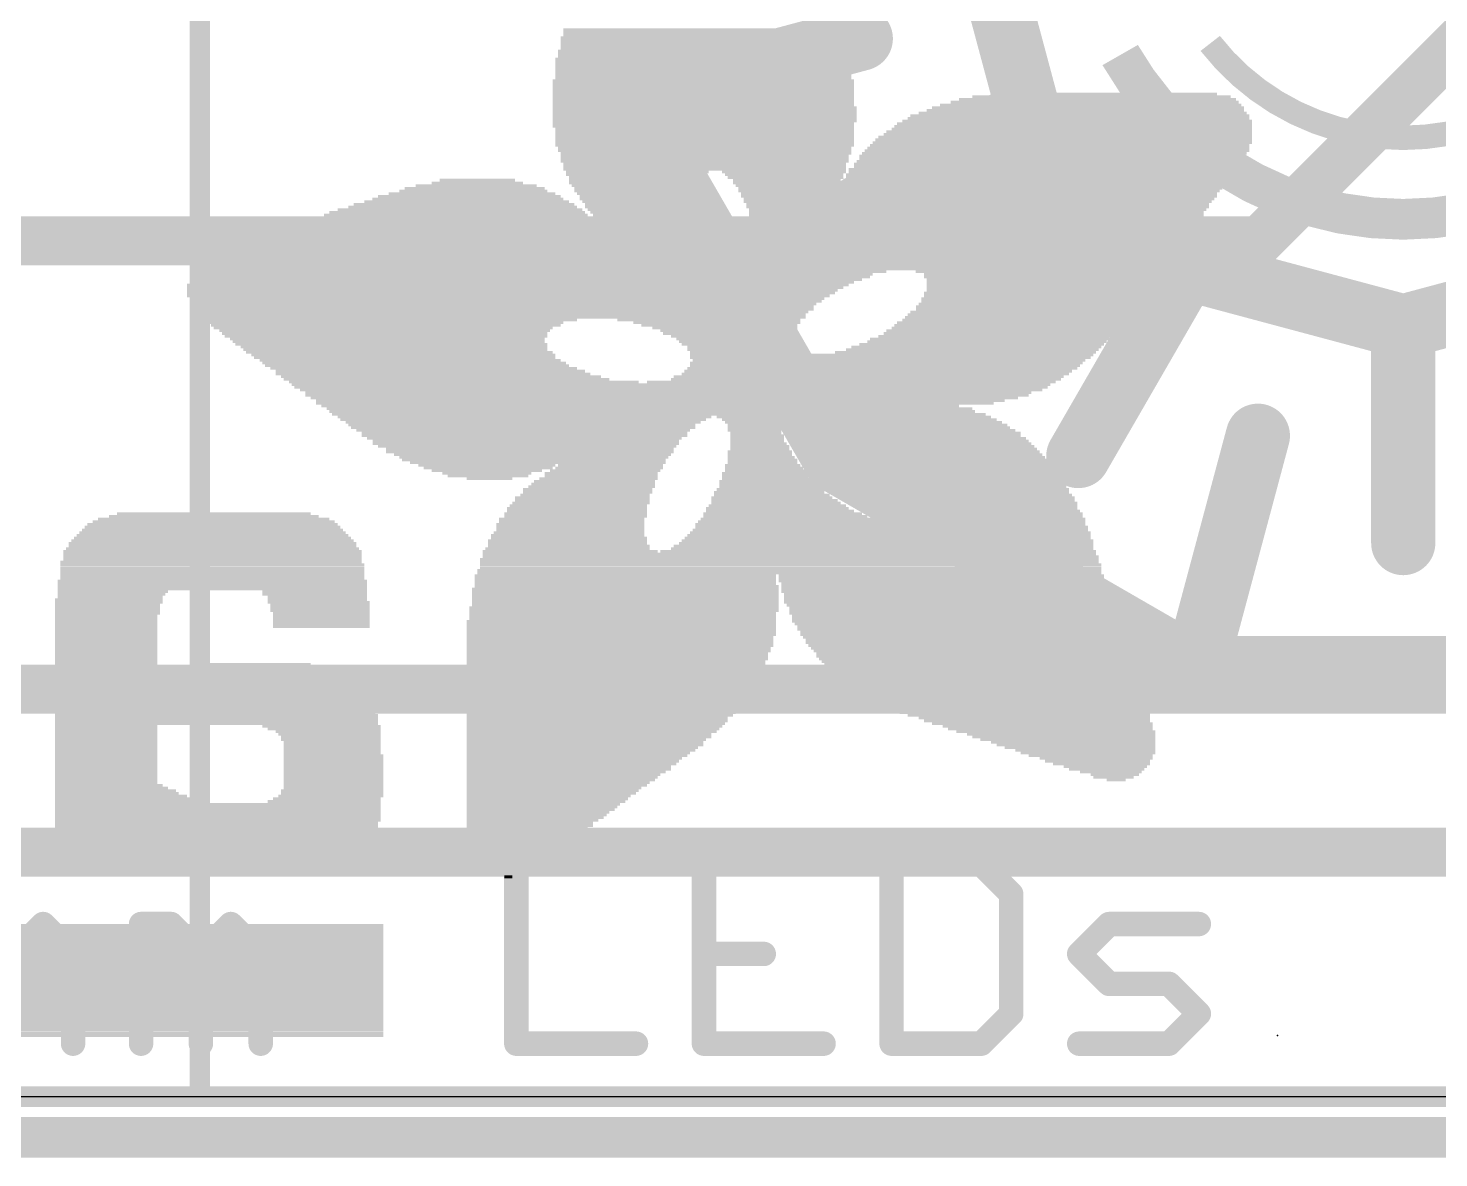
# Model space of a CAD drawing. Extents: x -30.9 to 30.6, y -30.5 to 30.5.
# Drawn here: x -16.04 to -7.25, y -30.35 to -23.31 of the extents above; entities that cross this region are included whole.
import ezdxf

# ---------------------------------------------------------------- set-up
doc = ezdxf.new("R2010")
doc.units = 0
for name, color, linetype in [('1', 12, 'CONTINUOUS'), ('16', 132, 'CONTINUOUS'), ('20', 53, 'CONTINUOUS'), ('21', 40, 'CONTINUOUS'), ('22', 6, 'CONTINUOUS'), ('24', 6, 'CONTINUOUS'), ('49', 253, 'CONTINUOUS')]:
    doc.layers.add(name, color=color, linetype=linetype)

# ---------------------------------------------------------------- blocks, each defined once
blk = doc.blocks.new('RECT')
blk.add_solid([(-0.5, -0.5), (0.5, -0.5), (-0.5, 0.5), (0.5, 0.5)])

msp = doc.modelspace()

# ---------------------------------------------------------------- linework, layer by layer
at = {"layer": '1'}
for points, const_width in [([(-10.172, -22.472), (-9.8103, -23.822)], 0.4), ([(-10.8527, -23.3779), (-12.3016, -23.7661)], 0.4), ([(-12.3016, -23.7661), (-11.0075, -26.0075)], 0.4), ([(-9.8103, -23.822), (-10.9794, -24.497)], 0.4), ([(-9.8103, -23.822), (-8.822, -24.8103)], 0.4), ([(-8.822, -24.8103), (-9.497, -25.9794)], 0.4), ([(-8.822, -24.8103), (-7.472, -25.172)], 0.4), ([(-7.472, -25.172), (-6.122, -24.8103)], 0.4), ([(-9.9469, -24.9469), (-11.0075, -26.0075)], 0.4), ([(-7.472, -25.172), (-7.472, -26.522)], 0.4), ([(-8.3779, -25.8527), (-8.7661, -27.3016)], 0.4), ([(-11.0075, -26.0075), (-8.7661, -27.3016)], 0.4), ([(-8.7661, -27.3016), (-6.1779, -27.3016)], 0.4), ([(-17.642, -28.448), (-2.794, -28.448)], 0.3048)]:
    msp.add_lwpolyline(points, dxfattribs=dict(at, const_width=const_width))
at = {"layer": '1', "const_width": 0.2}
for points in [[(-10.8269, -23.4745, 1), (-10.8786, -23.2813)], [(-12.215, -23.7161, 1), (-12.3882, -23.8161)], [(-12.3275, -23.6695, 1), (-12.2757, -23.8627)], [(-9.7396, -23.7513, 1), (-9.881, -23.8927)], [(-9.7603, -23.9086, 1), (-9.8603, -23.7354)], [(-9.9069, -23.8479, 1), (-9.7137, -23.7961)], [(-11.0294, -24.4104, 1), (-10.9294, -24.5836)], [(-8.7961, -24.7137, 1), (-8.8479, -24.9069)], [(-8.7354, -24.8603, 1), (-8.9086, -24.7603)], [(-8.8927, -24.881, 1), (-8.7513, -24.7396)], [(-9.8762, -25.0176, 1), (-10.0176, -24.8762)], [(-7.372, -25.172, 1), (-7.572, -25.172)], [(-7.4979, -25.0754, 1), (-7.4461, -25.2686)], [(-7.4979, -25.2686, 1), (-7.4461, -25.0754)], [(-8.2813, -25.8786, 1), (-8.4745, -25.8269)], [(-10.9575, -25.9209, 1), (-11.0575, -26.0941)], [(-11.0782, -25.9368, 1), (-10.9368, -26.0782)], [(-9.5836, -25.9294, 1), (-9.4104, -26.0294)], [(-11.0941, -26.0575, 1), (-10.9209, -25.9575)], [(-7.572, -26.522, 1), (-7.372, -26.522)], [(-8.7661, -27.2016, 1), (-8.7661, -27.4016)], [(-8.8161, -27.3882, 1), (-8.7161, -27.215)], [(-8.8627, -27.2757, 1), (-8.6695, -27.3275)]]:
    msp.add_lwpolyline(points, format="xyb", dxfattribs=at)
at = {"layer": '16'}
for points, const_width in [([(-6.202, -22.472), (-8.368, -24.638)], 0.3048), ([(-8.368, -24.638), (-18.796, -24.638)], 0.3048), ([(-5.08, -27.432), (-24.638, -27.432)], 0.3048), ([(-30.734, -30.226), (30.48, -30.226)], 0.254)]:
    msp.add_lwpolyline(points, dxfattribs=dict(at, const_width=const_width))
at = {"layer": '16', "const_width": 0.1524}
for points in [[(-8.4219, -24.5841, 1), (-8.3141, -24.6919)], [(-8.368, -24.7142, 1), (-8.368, -24.5618)]]:
    msp.add_lwpolyline(points, format="xyb", dxfattribs=at)
at = {"layer": '20'}
msp.add_line((-29.972, -29.972), (30.028, -29.972), dxfattribs=at)
at = {"layer": '21'}
for points, const_width in [([(-9.2363, -23.4802, 0.2691), (-7.472, -24.504)], 0.254), ([(-8.675, -23.4076, 0.2315), (-7.472, -23.996)], 0.1524), ([(-7.472, -23.996, 0.2315), (-6.269, -23.4076)], 0.1524), ([(-7.472, -24.504, 0.2206), (-5.9208, -23.7846)], 0.254), ([(-12.9616, -28.5232, 1), (-13.0378, -28.5232)], 0.0762), ([(-11.8303, -28.4851, 1), (-11.8303, -28.5613)], 0.0762), ([(-11.7922, -28.5232, 1), (-11.8684, -28.5232)], 0.0762), ([(-11.0846, -28.5613, 1), (-11.0846, -28.4851)], 0.0762), ([(-10.6228, -28.5232, 1), (-10.699, -28.5232)], 0.0762), ([(-10.6609, -28.4851, 1), (-10.6609, -28.5613)], 0.0762), ([(-10.0747, -28.4963, 1), (-10.1286, -28.5502)], 0.0762), ([(-10.1016, -28.5613, 1), (-10.1016, -28.4851)], 0.0762), ([(-9.8771, -28.7097, 1), (-9.9533, -28.7097)], 0.0762), ([(-9.9422, -28.7366, 1), (-9.8883, -28.6827)], 0.0762), ([(-15.9217, -28.8692, 1), (-15.9756, -28.923)], 0.0762), ([(-15.9217, -28.923, 1), (-15.9756, -28.8692)], 0.0762), ([(-15.3004, -28.8961, 1), (-15.3766, -28.8961)], 0.0762), ([(-15.3385, -28.858, 1), (-15.3385, -28.9342)], 0.0762), ([(-15.1251, -28.8692, 1), (-15.179, -28.923)], 0.0762), ([(-15.1521, -28.9342, 1), (-15.1521, -28.858)], 0.0762), ([(-14.7523, -28.8692, 1), (-14.8062, -28.923)], 0.0762), ([(-14.7523, -28.923, 1), (-14.8062, -28.8692)], 0.0762), ([(-9.3051, -28.858, 1), (-9.3051, -28.9342)], 0.0762), ([(-9.2782, -28.923, 1), (-9.332, -28.8692)], 0.0762), ([(-8.7458, -28.9342, 1), (-8.7458, -28.858)], 0.0762), ([(-15.7241, -29.0825, 1), (-15.8003, -29.0825)], 0.0762), ([(-14.9276, -29.0825, 1), (-15.0038, -29.0825)], 0.0762), ([(-14.5547, -29.0825, 1), (-14.6309, -29.0825)], 0.0762), ([(-11.8303, -29.0444, 1), (-11.8303, -29.1206)], 0.0762), ([(-11.4575, -29.1206, 1), (-11.4575, -29.0444)], 0.0762), ([(-9.4646, -29.0556, 1), (-9.5185, -29.1095)], 0.0762), ([(-15.7891, -29.1095, 1), (-15.7353, -29.0556)], 0.0762), ([(-14.9926, -29.0556, 1), (-14.9387, -29.1095)], 0.0762), ([(-14.9926, -29.1095, 1), (-14.9387, -29.0556)], 0.0762), ([(-14.6197, -29.1095, 1), (-14.5659, -29.0556)], 0.0762), ([(-9.5185, -29.0556, 1), (-9.4646, -29.1095)], 0.0762), ([(-9.3051, -29.2309, 1), (-9.3051, -29.3071)], 0.0762), ([(-9.332, -29.2959, 1), (-9.2782, -29.242)], 0.0762), ([(-8.9053, -29.242, 1), (-8.9592, -29.2959)], 0.0762), ([(-8.9322, -29.3071, 1), (-8.9322, -29.2309)], 0.0762), ([(-9.9533, -29.4554, 1), (-9.8771, -29.4554)], 0.0762), ([(-9.8883, -29.4823, 1), (-9.9422, -29.4284)], 0.0762), ([(-8.7189, -29.4823, 1), (-8.7728, -29.4284)], 0.0762), ([(-8.7728, -29.4823, 1), (-8.7189, -29.4284)], 0.0762), ([(-15.8003, -29.6418, 1), (-15.7241, -29.6418)], 0.0762), ([(-15.3766, -29.6418, 1), (-15.3004, -29.6418)], 0.0762), ([(-15.0038, -29.6418, 1), (-14.9276, -29.6418)], 0.0762), ([(-14.6309, -29.6418, 1), (-14.5547, -29.6418)], 0.0762), ([(-12.9997, -29.6037, 1), (-12.9997, -29.6799)], 0.0762), ([(-13.0378, -29.6418, 1), (-12.9616, -29.6418)], 0.0762), ([(-12.254, -29.6799, 1), (-12.254, -29.6037)], 0.0762), ([(-11.8303, -29.6037, 1), (-11.8303, -29.6799)], 0.0762), ([(-11.8684, -29.6418, 1), (-11.7922, -29.6418)], 0.0762), ([(-11.0846, -29.6799, 1), (-11.0846, -29.6037)], 0.0762), ([(-10.6609, -29.6037, 1), (-10.6609, -29.6799)], 0.0762), ([(-10.699, -29.6418, 1), (-10.6228, -29.6418)], 0.0762), ([(-10.1286, -29.6149, 1), (-10.0747, -29.6687)], 0.0762), ([(-10.1016, -29.6799, 1), (-10.1016, -29.6037)], 0.0762), ([(-9.4915, -29.6037, 1), (-9.4915, -29.6799)], 0.0762), ([(-8.9592, -29.6149, 1), (-8.9053, -29.6687)], 0.0762), ([(-8.9322, -29.6799, 1), (-8.9322, -29.6037)], 0.0762)]:
    msp.add_lwpolyline(points, format="xyb", dxfattribs=dict(at, const_width=const_width))
at = {"layer": '21', "const_width": 0.1524}
for points in [[(-12.9997, -28.5232), (-12.9997, -29.6418)], [(-11.0846, -28.5232), (-11.8303, -28.5232)], [(-11.8303, -28.5232), (-11.8303, -29.6418)], [(-10.6609, -28.5232), (-10.6609, -29.6418)], [(-10.1016, -28.5232), (-10.6609, -28.5232)], [(-9.9152, -28.7097), (-10.1016, -28.5232)], [(-9.9152, -29.4554), (-9.9152, -28.7097)], [(-16.1351, -29.0825), (-15.9486, -28.8961)], [(-15.9486, -28.8961), (-15.7622, -29.0825)], [(-15.3385, -29.6418), (-15.3385, -28.8961)], [(-15.3385, -28.8961), (-15.1521, -28.8961)], [(-15.1521, -28.8961), (-14.9657, -29.0825)], [(-14.9657, -29.0825), (-14.7792, -28.8961)], [(-14.7792, -28.8961), (-14.5928, -29.0825)], [(-9.4915, -29.0825), (-9.3051, -28.8961)], [(-9.3051, -28.8961), (-8.7458, -28.8961)], [(-15.7622, -29.0825), (-15.7622, -29.6418)], [(-14.9657, -29.0825), (-14.9657, -29.6418)], [(-14.5928, -29.0825), (-14.5928, -29.6418)], [(-11.8303, -29.0825), (-11.4575, -29.0825)], [(-9.3051, -29.269), (-9.4915, -29.0825)], [(-8.9322, -29.269), (-9.3051, -29.269)], [(-8.7458, -29.4554), (-8.9322, -29.269)], [(-10.1016, -29.6418), (-9.9152, -29.4554)], [(-8.9322, -29.6418), (-8.7458, -29.4554)], [(-12.9997, -29.6418), (-12.254, -29.6418)], [(-11.8303, -29.6418), (-11.0846, -29.6418)], [(-10.6609, -29.6418), (-10.1016, -29.6418)], [(-9.4915, -29.6418), (-8.9322, -29.6418)]]:
    msp.add_lwpolyline(points, dxfattribs=at)
at = {"layer": '24'}
msp.add_point((-8.255, -29.591), dxfattribs=at)
at = {"layer": '49', "const_width": 0.127}
for points in [[(-14.972, -14.972), (-14.972, -29.972)], [(-14.972, -29.972), (-29.972, -29.972)], [(0.028, -29.972), (-14.972, -29.972)]]:
    msp.add_lwpolyline(points, dxfattribs=at)
at = {"layer": '49', "const_width": 0.0635}
for points in [[(-14.972, -29.9403, 1), (-14.972, -30.0038)], [(-15.0038, -29.972, 1), (-14.9403, -29.972)], [(-14.972, -30.0038, 1), (-14.972, -29.9403)]]:
    msp.add_lwpolyline(points, format="xyb", dxfattribs=at)

# ---------------------------------------------------------------- block references
at = {"layer": '22', "rotation": 180}
for p, xscale, yscale in [((-11.8509, -23.3716), 1.7434, 0.0167), ((-11.8509, -23.3883), 1.7434, 0.0168), ((-11.8593, -23.3213), 1.6931, 0.0167), ((-11.8509, -23.338), 1.7099, 0.0168), ((-11.8509, -23.3548), 1.7099, 0.0168), ((-11.8425, -23.4554), 1.7938, 0.0168), ((-11.8425, -23.4722), 1.7938, 0.0167), ((-11.8509, -23.4051), 1.7434, 0.0168), ((-11.8425, -23.4219), 1.7602, 0.0167), ((-11.8425, -23.4386), 1.7602, 0.0168), ((-11.8509, -23.5057), 1.8105, 0.0167), ((-11.8425, -23.5224), 1.8272, 0.0168), ((-11.8425, -23.5392), 1.8272, 0.0168), ((-11.8425, -23.556), 1.8272, 0.0167), ((-11.8425, -23.4889), 1.7938, 0.0168), ((-11.8341, -23.6398), 1.8776, 0.0168), ((-11.8341, -23.6566), 1.8776, 0.0167), ((-11.8425, -23.5727), 1.8272, 0.0168), ((-11.8341, -23.5895), 1.844, 0.0168), ((-11.8341, -23.6063), 1.844, 0.0167), ((-11.8341, -23.623), 1.844, 0.0168), ((-11.8341, -23.6733), 1.8776, 0.0168), ((-11.8341, -23.6901), 1.8776, 0.0168), ((-11.8341, -23.7069), 1.8776, 0.0167), ((-11.8341, -23.7236), 1.8776, 0.0168), ((-11.8341, -23.7403), 1.8776, 0.0167), ((-9.353, -23.7403), 1.6093, 0.0167), ((-9.2943, -23.7236), 1.3243, 0.0168), ((-11.8341, -23.7571), 1.8776, 0.0168), ((-11.8341, -23.7739), 1.8776, 0.0168), ((-11.8341, -23.7906), 1.8776, 0.0167), ((-11.8258, -23.8074), 1.8943, 0.0168), ((-11.8258, -23.8242), 1.8943, 0.0168), ((-9.4536, -23.8242), 1.9781, 0.0168), ((-9.4369, -23.8074), 1.9446, 0.0168), ((-9.4201, -23.7906), 1.8776, 0.0167), ((-9.3949, -23.7739), 1.7937, 0.0168), ((-9.3781, -23.7571), 1.7267, 0.0168), ((-11.8258, -23.8409), 1.8943, 0.0167), ((-11.8258, -23.8577), 1.8943, 0.0168), ((-11.8258, -23.8745), 1.8943, 0.0168), ((-11.8258, -23.8912), 1.8943, 0.0167), ((-11.8341, -23.908), 1.8776, 0.0168), ((-9.5207, -23.908), 2.2128, 0.0168), ((-9.5039, -23.8912), 2.1793, 0.0167), ((-9.4955, -23.8745), 2.1291, 0.0168), ((-9.4871, -23.8577), 2.1123, 0.0168), ((-9.4704, -23.8409), 2.0452, 0.0167), ((-11.8341, -23.9247), 1.8776, 0.0167), ((-11.8257, -23.9415), 1.8608, 0.0168), ((-11.8257, -23.9583), 1.8608, 0.0168), ((-11.8257, -23.975), 1.8608, 0.0167), ((-11.8257, -23.9918), 1.8608, 0.0168), ((-11.8257, -24.0086), 1.8608, 0.0168), ((-9.5877, -24.0086), 2.3469, 0.0168), ((-9.5794, -23.9918), 2.3302, 0.0168), ((-9.5626, -23.975), 2.2966, 0.0167), ((-9.5542, -23.9583), 2.2799, 0.0168), ((-9.5374, -23.9415), 2.2463, 0.0168), ((-9.5291, -23.9247), 2.2296, 0.0167), ((-11.8257, -24.0253), 1.8608, 0.0167), ((-11.8257, -24.0421), 1.8608, 0.0168), ((-11.8258, -24.0589), 1.8273, 0.0168), ((-11.8258, -24.0756), 1.8273, 0.0167), ((-11.8174, -24.0924), 1.8105, 0.0168), ((-9.6464, -24.0924), 2.3972, 0.0168), ((-9.6296, -24.0756), 2.3973, 0.0167), ((-9.6212, -24.0589), 2.3805, 0.0168), ((-9.6128, -24.0421), 2.3637, 0.0168), ((-9.5961, -24.0253), 2.3637, 0.0167), ((-11.8258, -24.1092), 1.7937, 0.0168), ((-11.8258, -24.1259), 1.7937, 0.0167), ((-11.8258, -24.1427), 1.7937, 0.0168), ((-11.8257, -24.1594), 1.7602, 0.0167), ((-11.8257, -24.1762), 1.7602, 0.0168), ((-9.6883, -24.1594), 2.414, 0.0167), ((-9.6967, -24.1762), 2.3972, 0.0168), ((-9.6799, -24.1427), 2.3973, 0.0168), ((-9.6632, -24.1092), 2.3972, 0.0168), ((-9.6632, -24.1259), 2.3972, 0.0167), ((-13.2423, -24.26), 0.4694, 0.0167), ((-11.8257, -24.193), 1.7602, 0.0168), ((-12.2449, -24.2097), 0.8885, 0.0167), ((-12.2533, -24.2265), 0.8717, 0.0168), ((-12.2532, -24.2433), 0.8382, 0.0168), ((-12.2532, -24.26), 0.8382, 0.0167), ((-11.3312, -24.2097), 0.7712, 0.0167), ((-11.3312, -24.2265), 0.7376, 0.0168), ((-11.3228, -24.2433), 0.7208, 0.0168), ((-11.3145, -24.26), 0.6705, 0.0167), ((-9.7637, -24.26), 2.3973, 0.0167), ((-9.7386, -24.2265), 2.414, 0.0168), ((-9.747, -24.2433), 2.3972, 0.0168), ((-9.7218, -24.193), 2.4141, 0.0168), ((-9.7302, -24.2097), 2.3973, 0.0167), ((-13.2758, -24.3438), 1.0394, 0.0167), ((-13.2674, -24.3271), 0.922, 0.0168), ((-13.2591, -24.3103), 0.8717, 0.0167), ((-13.2507, -24.2936), 0.7544, 0.0168), ((-13.2423, -24.2768), 0.57, 0.0168), ((-12.2616, -24.2768), 0.8214, 0.0168), ((-12.2616, -24.2936), 0.788, 0.0168), ((-12.2532, -24.3103), 0.7712, 0.0167), ((-12.2532, -24.3271), 0.7712, 0.0168), ((-12.2448, -24.3438), 0.7544, 0.0167), ((-10.1074, -24.2768), 3.0846, 0.0168), ((-10.1074, -24.2936), 3.051, 0.0168), ((-10.1075, -24.3103), 3.0175, 0.0167), ((-10.1158, -24.3271), 3.0008, 0.0168), ((-10.1158, -24.3438), 2.9672, 0.0167), ((-13.3513, -24.4444), 1.5255, 0.0167), ((-13.3345, -24.4277), 1.425, 0.0168), ((-13.3261, -24.4109), 1.3746, 0.0168), ((-13.3094, -24.3941), 1.2741, 0.0167), ((-13.301, -24.3774), 1.1903, 0.0168), ((-13.2926, -24.3606), 1.14, 0.0168), ((-12.2449, -24.3606), 0.7209, 0.0168), ((-12.2449, -24.3774), 0.7209, 0.0168), ((-12.2365, -24.3941), 0.7041, 0.0167), ((-12.2281, -24.4109), 0.6873, 0.0168), ((-12.2281, -24.4277), 0.6873, 0.0168), ((-12.2197, -24.4444), 0.6706, 0.0167), ((-10.1158, -24.3606), 2.9672, 0.0168), ((-10.1159, -24.3774), 2.9337, 0.0168), ((-10.1242, -24.3941), 2.917, 0.0167), ((-10.1242, -24.4109), 2.8834, 0.0168), ((-10.1242, -24.4277), 2.8834, 0.0168), ((-10.1242, -24.4444), 2.8499, 0.0167), ((-13.125, -24.5283), 2.4811, 0.0168), ((-13.4184, -24.5115), 1.8273, 0.0168), ((-13.0747, -24.4947), 2.3805, 0.0167), ((-13.3764, -24.478), 1.6428, 0.0168), ((-13.368, -24.4612), 1.5926, 0.0168), ((-12.2113, -24.4612), 0.6538, 0.0168), ((-12.2029, -24.478), 0.637, 0.0168), ((-12.1862, -24.5115), 0.6035, 0.0168), ((-10.1326, -24.4612), 2.8331, 0.0168), ((-10.1326, -24.478), 2.8331, 0.0168), ((-10.141, -24.4947), 2.8163, 0.0167), ((-10.141, -24.5115), 2.7829, 0.0168), ((-10.1494, -24.5283), 2.7661, 0.0168), ((-13.2507, -24.6121), 2.7325, 0.0168), ((-13.2339, -24.5953), 2.699, 0.0168), ((-13.2004, -24.5785), 2.632, 0.0167), ((-13.1669, -24.5618), 2.5649, 0.0168), ((-13.1501, -24.545), 2.5314, 0.0167), ((-10.1494, -24.545), 2.7661, 0.0167), ((-10.1578, -24.5618), 2.7493, 0.0168), ((-10.1578, -24.5785), 2.7493, 0.0167), ((-10.1661, -24.5953), 2.699, 0.0168), ((-10.1661, -24.6121), 2.699, 0.0168), ((-13.3848, -24.6959), 3.0008, 0.0168), ((-13.3597, -24.6791), 2.9505, 0.0167), ((-13.3345, -24.6624), 2.9002, 0.0168), ((-13.3094, -24.6456), 2.8499, 0.0168), ((-13.2842, -24.6288), 2.7996, 0.0167), ((-10.1829, -24.6456), 2.6655, 0.0168), ((-10.1745, -24.6288), 2.6822, 0.0167), ((-10.1745, -24.6624), 2.6487, 0.0168), ((-10.1829, -24.6791), 2.6319, 0.0167), ((-10.1913, -24.6959), 2.6151, 0.0168), ((-13.4351, -24.7797), 3.1349, 0.0168), ((-13.4267, -24.7965), 3.1516, 0.0168), ((-13.4267, -24.763), 3.1181, 0.0167), ((-13.4183, -24.7462), 3.1014, 0.0168), ((-13.4016, -24.7294), 3.0679, 0.0167), ((-13.3848, -24.7127), 3.0343, 0.0168), ((-10.2164, -24.763), 2.5649, 0.0167), ((-10.2248, -24.7797), 2.5481, 0.0168), ((-10.2332, -24.7965), 2.5313, 0.0168), ((-10.1996, -24.7127), 2.5984, 0.0168), ((-10.1996, -24.7294), 2.5984, 0.0167), ((-10.208, -24.7462), 2.5816, 0.0168), ((-13.4435, -24.83), 3.1851, 0.0168), ((-13.4351, -24.8468), 3.2019, 0.0168), ((-13.4351, -24.8636), 3.2019, 0.0167), ((-13.4351, -24.8803), 3.2019, 0.0168), ((-13.4351, -24.8133), 3.1684, 0.0167), ((-10.2332, -24.8133), 2.5313, 0.0167), ((-11.1468, -24.8636), 0.7041, 0.0167), ((-11.0965, -24.83), 0.8046, 0.0168), ((-11.1384, -24.8468), 0.7208, 0.0168), ((-11.1719, -24.8803), 0.6538, 0.0168), ((-9.747, -24.83), 1.5256, 0.0168), ((-9.7302, -24.8468), 1.4585, 0.0168), ((-9.7302, -24.8636), 1.4585, 0.0167), ((-9.7302, -24.8803), 1.4249, 0.0168), ((-13.4351, -24.9139), 3.2354, 0.0167), ((-13.4351, -24.9306), 3.2354, 0.0168), ((-13.4267, -24.9474), 3.2522, 0.0168), ((-13.4183, -24.9642), 3.269, 0.0167), ((-13.4267, -24.8971), 3.2186, 0.0168), ((-11.2558, -24.9474), 0.5197, 0.0168), ((-11.2642, -24.9642), 0.5029, 0.0167), ((-11.239, -24.9306), 0.5532, 0.0168), ((-11.1971, -24.8971), 0.6035, 0.0168), ((-11.2139, -24.9139), 0.5699, 0.0167), ((-9.7638, -24.9642), 1.3914, 0.0167), ((-9.7386, -24.8971), 1.4082, 0.0168), ((-9.747, -24.9139), 1.3914, 0.0167), ((-9.747, -24.9306), 1.3914, 0.0168), ((-9.7554, -24.9474), 1.3746, 0.0168), ((-13.4183, -24.9809), 3.269, 0.0168), ((-13.4016, -24.9977), 3.2689, 0.0167), ((-13.4016, -25.0144), 3.2689, 0.0168), ((-13.3932, -25.0312), 3.2857, 0.0168), ((-13.3764, -25.048), 3.2858, 0.0167), ((-11.3396, -25.0312), 0.4191, 0.0168), ((-11.348, -25.048), 0.4023, 0.0167), ((-11.3061, -24.9977), 0.4527, 0.0167), ((-11.3145, -25.0144), 0.4359, 0.0168), ((-11.2893, -24.9809), 0.4862, 0.0168), ((-9.8308, -25.048), 1.3579, 0.0167), ((-9.814, -25.0312), 1.3579, 0.0168), ((-9.7973, -25.0144), 1.3579, 0.0168), ((-9.7889, -24.9977), 1.3746, 0.0167), ((-9.7805, -24.9809), 1.3579, 0.0168), ((-13.368, -25.0647), 3.269, 0.0168), ((-13.3597, -25.0815), 3.2857, 0.0168), ((-13.3345, -25.0983), 3.3025, 0.0167), ((-13.3094, -25.115), 3.3193, 0.0168), ((-13.7871, -25.1318), 2.3302, 0.0168), ((-13.8123, -25.1486), 2.2129, 0.0167), ((-11.8006, -25.1318), 1.14, 0.0168), ((-11.7503, -25.1486), 1.0394, 0.0167), ((-11.4067, -25.115), 0.4191, 0.0168), ((-11.3983, -25.0983), 0.4023, 0.0167), ((-11.3815, -25.0815), 0.4024, 0.0168), ((-11.348, -25.0647), 0.4023, 0.0168), ((-9.923, -25.1486), 1.4082, 0.0167), ((-9.8979, -25.1318), 1.3914, 0.0168), ((-9.8811, -25.115), 1.3914, 0.0168), ((-9.8727, -25.0983), 1.3747, 0.0167), ((-9.8559, -25.0815), 1.3747, 0.0168), ((-9.8308, -25.0647), 1.3579, 0.0168), ((-13.8123, -25.1653), 2.1793, 0.0168), ((-13.8291, -25.1821), 2.1123, 0.0167), ((-13.8207, -25.1988), 2.0619, 0.0168), ((-13.8207, -25.2156), 2.0285, 0.0168), ((-13.8123, -25.2324), 2.0117, 0.0167), ((-11.7336, -25.1653), 0.9723, 0.0168), ((-11.7, -25.1821), 0.9052, 0.0167), ((-11.6832, -25.1988), 0.8382, 0.0168), ((-11.6833, -25.2156), 0.8047, 0.0168), ((-11.6581, -25.2324), 0.7544, 0.0167), ((-10.0152, -25.2324), 1.4585, 0.0167), ((-9.9901, -25.2156), 1.4417, 0.0168), ((-9.9817, -25.1988), 1.425, 0.0168), ((-9.9566, -25.1821), 1.4081, 0.0167), ((-9.9314, -25.1653), 1.425, 0.0168), ((-13.8039, -25.2491), 1.9614, 0.0168), ((-13.7955, -25.2659), 1.9446, 0.0168), ((-13.7788, -25.2827), 1.9447, 0.0167), ((-13.762, -25.2994), 1.9111, 0.0168), ((-13.7536, -25.3162), 1.8944, 0.0168), ((-11.6414, -25.2491), 0.7209, 0.0168), ((-11.633, -25.2659), 0.7041, 0.0168), ((-11.6246, -25.2827), 0.6873, 0.0167), ((-11.5911, -25.3162), 0.6873, 0.0168), ((-11.5994, -25.2994), 0.6706, 0.0168), ((-10.1577, -25.3162), 1.5758, 0.0168), ((-10.1326, -25.2994), 1.5591, 0.0168), ((-10.0991, -25.2827), 1.5255, 0.0167), ((-10.0655, -25.2659), 1.492, 0.0168), ((-10.0488, -25.2491), 1.4919, 0.0168), ((-13.7285, -25.333), 1.9111, 0.0167), ((-13.7033, -25.3497), 1.8944, 0.0168), ((-13.6949, -25.3665), 1.8776, 0.0168), ((-13.6614, -25.3833), 1.8776, 0.0167), ((-13.6363, -25.4), 1.8943, 0.0168), ((-10.6942, -25.4), 2.4475, 0.0168), ((-11.5743, -25.333), 0.6873, 0.0167), ((-10.6606, -25.3497), 2.5146, 0.0168), ((-10.669, -25.3665), 2.4978, 0.0168), ((-10.6774, -25.3833), 2.4476, 0.0167), ((-10.1997, -25.333), 1.6261, 0.0167), ((-13.6195, -25.4168), 1.8943, 0.0167), ((-13.5776, -25.4335), 1.9111, 0.0168), ((-13.5357, -25.4503), 1.9279, 0.0168), ((-13.5189, -25.4671), 1.9614, 0.0167), ((-13.4686, -25.4838), 1.995, 0.0168), ((-13.4351, -25.5006), 2.0284, 0.0168), ((-10.8199, -25.5006), 2.4308, 0.0168), ((-10.8031, -25.4838), 2.4308, 0.0168), ((-10.7612, -25.4671), 2.414, 0.0167), ((-10.7445, -25.4503), 2.4141, 0.0168), ((-10.7193, -25.4335), 2.4308, 0.0168), ((-10.7026, -25.4168), 2.4307, 0.0167), ((-13.3262, -25.5174), 2.1793, 0.0167), ((-12.0353, -25.5341), 4.7274, 0.0168), ((-12.0353, -25.5509), 4.6939, 0.0168), ((-12.0353, -25.5677), 4.6268, 0.0167), ((-12.0521, -25.5844), 4.5263, 0.0168), ((-10.9121, -25.5174), 2.5482, 0.0167), ((-12.0605, -25.6012), 4.5095, 0.0167), ((-12.0772, -25.6179), 4.409, 0.0168), ((-12.1023, -25.6347), 4.2916, 0.0168), ((-12.1359, -25.6515), 4.2245, 0.0167), ((-12.7561, -25.6682), 2.9169, 0.0168), ((-10.7193, -25.6682), 0.9556, 0.0168), ((-12.7561, -25.685), 2.8499, 0.0168), ((-12.7561, -25.7018), 2.8163, 0.0167), ((-12.7477, -25.7185), 2.7995, 0.0168), ((-12.9489, -25.7353), 2.3302, 0.0168), ((-12.9573, -25.7521), 2.2799, 0.0167), ((-11.5492, -25.7353), 0.4023, 0.0168), ((-11.5324, -25.7521), 0.3688, 0.0167), ((-10.6523, -25.685), 0.9891, 0.0168), ((-10.6355, -25.7018), 0.989, 0.0167), ((-10.5852, -25.7185), 1.0226, 0.0168), ((-10.5433, -25.7353), 1.0058, 0.0168), ((-10.5265, -25.7521), 1.0394, 0.0167), ((-12.9573, -25.7688), 2.2128, 0.0168), ((-12.9657, -25.7856), 2.1626, 0.0168), ((-12.9573, -25.8024), 2.1458, 0.0167), ((-12.9573, -25.8191), 2.0788, 0.0168), ((-12.9489, -25.8359), 2.0284, 0.0167), ((-12.9489, -25.8526), 2.0284, 0.0168), ((-11.524, -25.7688), 0.352, 0.0168), ((-11.5156, -25.7856), 0.3352, 0.0168), ((-11.5156, -25.8024), 0.3352, 0.0167), ((-11.5156, -25.8191), 0.3352, 0.0168), ((-11.5073, -25.8359), 0.3185, 0.0167), ((-11.4989, -25.8526), 0.3353, 0.0168), ((-10.493, -25.7688), 1.0394, 0.0168), ((-10.4595, -25.7856), 1.0394, 0.0168), ((-10.4511, -25.8024), 1.0562, 0.0167), ((-10.4176, -25.8191), 1.0561, 0.0168), ((-10.3925, -25.8359), 1.0729, 0.0167), ((-10.3841, -25.8526), 1.0561, 0.0168), ((-12.9489, -25.8694), 1.9614, 0.0168), ((-12.9405, -25.8862), 1.9111, 0.0167), ((-12.9405, -25.9029), 1.9111, 0.0168), ((-12.9322, -25.9197), 1.8608, 0.0168), ((-12.9154, -25.9365), 1.7938, 0.0167), ((-11.4989, -25.8694), 0.3353, 0.0168), ((-11.4989, -25.8862), 0.3353, 0.0167), ((-11.4905, -25.9029), 0.3521, 0.0168), ((-11.4821, -25.9197), 0.3688, 0.0168), ((-11.4821, -25.9365), 0.3688, 0.0167), ((-10.3589, -25.8694), 1.0729, 0.0168), ((-10.3422, -25.8862), 1.0729, 0.0167), ((-10.3254, -25.9029), 1.0729, 0.0168), ((-10.3086, -25.9197), 1.0729, 0.0168), ((-10.2919, -25.9365), 1.0729, 0.0167), ((-12.9154, -25.9532), 1.7938, 0.0168), ((-12.8986, -25.97), 1.7267, 0.0168), ((-12.8902, -25.9868), 1.6764, 0.0167), ((-12.8902, -26.0035), 1.6429, 0.0168), ((-12.8651, -26.0203), 1.5926, 0.0167), ((-11.4821, -25.9532), 0.4023, 0.0168), ((-11.4821, -25.97), 0.4023, 0.0168), ((-11.4737, -25.9868), 0.4191, 0.0167), ((-11.4653, -26.0035), 0.4358, 0.0168), ((-11.4653, -26.0203), 0.4358, 0.0167), ((-10.2835, -25.9532), 1.0897, 0.0168), ((-10.2583, -25.97), 1.0728, 0.0168), ((-10.2416, -25.9868), 1.0729, 0.0167), ((-10.2332, -26.0035), 1.0897, 0.0168), ((-10.2164, -26.0203), 1.0896, 0.0167), ((-13.1836, -26.037), 0.855, 0.0168), ((-13.1753, -26.0538), 0.8047, 0.0168), ((-13.1837, -26.0706), 0.6873, 0.0167), ((-13.1836, -26.0873), 0.5532, 0.0168), ((-13.1753, -26.1041), 0.5029, 0.0168), ((-12.4711, -26.0873), 0.7041, 0.0168), ((-12.4711, -26.1041), 0.7041, 0.0168), ((-12.446, -26.0706), 0.6874, 0.0167), ((-12.4208, -26.0538), 0.6705, 0.0168), ((-12.4125, -26.037), 0.6538, 0.0168), ((-11.4486, -26.0873), 0.5365, 0.0168), ((-11.4486, -26.1041), 0.5365, 0.0168), ((-11.4486, -26.0706), 0.5029, 0.0167), ((-11.4653, -26.037), 0.4694, 0.0168), ((-11.4569, -26.0538), 0.4862, 0.0168), ((-10.1997, -26.037), 1.0897, 0.0168), ((-10.1997, -26.0538), 1.0897, 0.0168), ((-10.1829, -26.0706), 1.0897, 0.0167), ((-10.1661, -26.0873), 1.0896, 0.0168), ((-10.1577, -26.1041), 1.1064, 0.0168), ((-13.1669, -26.1209), 0.2849, 0.0167), ((-12.5549, -26.1879), 0.8047, 0.0168), ((-12.5549, -26.2047), 0.8047, 0.0168), ((-12.5299, -26.1712), 0.7879, 0.0167), ((-12.5214, -26.1544), 0.7711, 0.0168), ((-12.513, -26.1376), 0.7543, 0.0168), ((-12.4879, -26.1209), 0.7376, 0.0167), ((-11.4234, -26.2047), 0.6874, 0.0168), ((-11.415, -26.1879), 0.6706, 0.0168), ((-11.4318, -26.1376), 0.6035, 0.0168), ((-11.4318, -26.1544), 0.6035, 0.0168), ((-11.415, -26.1712), 0.637, 0.0167), ((-11.4318, -26.1209), 0.57, 0.0167), ((-10.1494, -26.1209), 1.0897, 0.0167), ((-10.141, -26.1376), 1.1065, 0.0168), ((-10.1326, -26.1544), 1.1232, 0.0168), ((-10.1242, -26.1712), 1.1064, 0.0167), ((-10.1074, -26.1879), 1.1064, 0.0168), ((-10.1074, -26.2047), 1.1064, 0.0168), ((-12.6136, -26.2885), 0.8549, 0.0168), ((-12.5969, -26.2717), 0.855, 0.0168), ((-12.5885, -26.2382), 0.8382, 0.0168), ((-12.5885, -26.255), 0.8382, 0.0167), ((-12.5717, -26.2215), 0.8047, 0.0167), ((-11.3731, -26.2885), 0.855, 0.0168), ((-11.3899, -26.255), 0.7879, 0.0167), ((-11.4066, -26.2382), 0.7544, 0.0168), ((-11.3815, -26.2717), 0.8046, 0.0168), ((-11.4067, -26.2215), 0.7209, 0.0167), ((-10.0907, -26.2382), 1.1399, 0.0168), ((-10.0907, -26.255), 1.1399, 0.0167), ((-10.0823, -26.2717), 1.1567, 0.0168), ((-10.0823, -26.2885), 1.1567, 0.0168), ((-10.099, -26.2215), 1.1232, 0.0167), ((-14.8852, -26.3723), 1.4417, 0.0168), ((-14.8852, -26.3556), 1.3076, 0.0167), ((-14.8852, -26.3388), 1.207, 0.0168), ((-12.6555, -26.3723), 0.9053, 0.0168), ((-12.6304, -26.3388), 0.8885, 0.0168), ((-12.6304, -26.3556), 0.8885, 0.0167), ((-12.622, -26.3053), 0.8717, 0.0167), ((-12.622, -26.322), 0.8717, 0.0168), ((-10.6523, -26.3723), 2.3973, 0.0168), ((-11.3396, -26.3388), 0.9891, 0.0168), ((-11.3228, -26.3556), 1.0226, 0.0167), ((-11.3732, -26.3053), 0.8885, 0.0167), ((-11.3564, -26.322), 0.9221, 0.0168), ((-10.0907, -26.3556), 1.2405, 0.0167), ((-10.0823, -26.3388), 1.2238, 0.0168), ((-10.0823, -26.3053), 1.1567, 0.0167), ((-10.0739, -26.322), 1.1734, 0.0168), ((-14.8936, -26.4561), 1.6597, 0.0168), ((-14.8936, -26.4394), 1.6261, 0.0167), ((-14.8936, -26.4226), 1.5925, 0.0168), ((-14.8936, -26.4059), 1.5591, 0.0167), ((-14.8852, -26.3891), 1.5087, 0.0168), ((-12.6723, -26.4561), 0.9388, 0.0168), ((-12.6639, -26.4059), 0.922, 0.0167), ((-12.6639, -26.4226), 0.922, 0.0168), ((-12.6639, -26.4394), 0.922, 0.0167), ((-12.6555, -26.3891), 0.9053, 0.0168), ((-10.669, -26.4561), 2.4978, 0.0168), ((-10.6691, -26.4394), 2.4643, 0.0167), ((-10.6607, -26.4226), 2.4475, 0.0168), ((-10.669, -26.4059), 2.4308, 0.0167), ((-10.6606, -26.3891), 2.414, 0.0168), ((-14.8936, -26.5567), 1.8273, 0.0168), ((-14.8936, -26.5232), 1.7937, 0.0168), ((-14.8936, -26.54), 1.7937, 0.0167), ((-14.8936, -26.5064), 1.7603, 0.0168), ((-14.8936, -26.4897), 1.7267, 0.0167), ((-14.8936, -26.4729), 1.6931, 0.0168), ((-12.6807, -26.5567), 1.0226, 0.0168), ((-12.6807, -26.5064), 0.989, 0.0168), ((-12.6807, -26.5232), 0.989, 0.0168), ((-12.6723, -26.54), 1.0058, 0.0167), ((-12.6807, -26.4729), 0.9556, 0.0168), ((-12.6723, -26.4897), 0.9723, 0.0167), ((-10.7193, -26.5567), 2.632, 0.0168), ((-10.7109, -26.54), 2.6152, 0.0167), ((-10.6942, -26.5232), 2.5817, 0.0168), ((-10.6858, -26.5064), 2.5649, 0.0168), ((-10.6858, -26.4897), 2.5314, 0.0167), ((-10.6774, -26.4729), 2.5146, 0.0168), ((-14.9019, -26.6406), 1.8776, 0.0167), ((-14.8935, -26.5735), 1.8608, 0.0168), ((-14.8935, -26.5903), 1.8608, 0.0167), ((-14.8935, -26.607), 1.8608, 0.0168), ((-14.8935, -26.6238), 1.8608, 0.0168), ((-11.2977, -26.6238), 3.8557, 0.0168), ((-11.2977, -26.6406), 3.8557, 0.0167), ((-12.6639, -26.5735), 1.0897, 0.0168), ((-11.2977, -26.5903), 3.8222, 0.0167), ((-11.2893, -26.607), 3.839, 0.0168), ((-10.7445, -26.5735), 2.7157, 0.0168), ((-14.8936, -26.6573), 1.8943, 0.0168), ((-14.8936, -26.6741), 1.8943, 0.0167), ((-14.8936, -26.6908), 1.8943, 0.0168), ((-14.8936, -26.7076), 1.8943, 0.0168), ((-14.8936, -26.7244), 1.8943, 0.0167), ((-12.3203, -26.7244), 1.8776, 0.0167), ((-11.2977, -26.6908), 3.8893, 0.0168), ((-11.2977, -26.7076), 3.8893, 0.0168), ((-11.2893, -26.6573), 3.8725, 0.0168), ((-11.2893, -26.6741), 3.8725, 0.0167), ((-10.3505, -26.7244), 2.0284, 0.0167), ((-14.8936, -26.7579), 1.9279, 0.0168), ((-14.8936, -26.7747), 1.9279, 0.0167), ((-14.8936, -26.7914), 1.9279, 0.0168), ((-14.8936, -26.8082), 1.9279, 0.0168), ((-14.8936, -26.7411), 1.8943, 0.0168), ((-12.3203, -26.8082), 1.9111, 0.0168), ((-12.3203, -26.7411), 1.8776, 0.0168), ((-12.3203, -26.7579), 1.8776, 0.0168), ((-12.3203, -26.7747), 1.8776, 0.0167), ((-12.3119, -26.7914), 1.8944, 0.0168), ((-10.3505, -26.7411), 2.0284, 0.0168), ((-10.3421, -26.7579), 2.0452, 0.0168), ((-10.3338, -26.7747), 2.0285, 0.0167), ((-10.3338, -26.7914), 2.0285, 0.0168), ((-10.3254, -26.8082), 2.0452, 0.0168), ((-15.539, -26.8752), 0.6705, 0.0168), ((-15.539, -26.892), 0.6705, 0.0168), ((-15.5473, -26.9088), 0.6538, 0.0167), ((-15.5139, -26.825), 0.6873, 0.0167), ((-15.5222, -26.8417), 0.6706, 0.0168), ((-15.5306, -26.8585), 0.6538, 0.0167), ((-14.2565, -26.825), 0.6538, 0.0167), ((-14.2565, -26.8417), 0.6538, 0.0168), ((-14.2398, -26.8585), 0.6203, 0.0167), ((-14.2398, -26.8752), 0.6203, 0.0168), ((-14.2314, -26.892), 0.637, 0.0168), ((-14.223, -26.9088), 0.6202, 0.0167), ((-12.3203, -26.825), 1.9111, 0.0167), ((-12.3203, -26.8417), 1.9111, 0.0168), ((-12.3203, -26.8585), 1.9111, 0.0167), ((-12.3203, -26.8752), 1.9111, 0.0168), ((-12.3203, -26.892), 1.9111, 0.0168), ((-12.3203, -26.9088), 1.9111, 0.0167), ((-10.3254, -26.825), 2.0452, 0.0167), ((-10.317, -26.8417), 2.0284, 0.0168), ((-10.317, -26.8585), 2.0284, 0.0167), ((-10.3086, -26.8752), 2.0452, 0.0168), ((-10.3086, -26.892), 2.0452, 0.0168), ((-10.2918, -26.9088), 2.0452, 0.0167), ((-15.5473, -26.9255), 0.6538, 0.0168), ((-15.5473, -26.9423), 0.6538, 0.0168), ((-15.5473, -26.9591), 0.6538, 0.0167), ((-15.5557, -26.9758), 0.637, 0.0168), ((-15.5557, -26.9926), 0.637, 0.0168), ((-14.223, -26.9255), 0.6202, 0.0168), ((-14.223, -26.9423), 0.6202, 0.0168), ((-14.2147, -26.9591), 0.6035, 0.0167), ((-14.2147, -26.9758), 0.6035, 0.0168), ((-14.2147, -26.9926), 0.6035, 0.0168), ((-12.3287, -26.9255), 1.9279, 0.0168), ((-12.3287, -26.9423), 1.9279, 0.0168), ((-12.3371, -26.9591), 1.9111, 0.0167), ((-12.3371, -26.9758), 1.9111, 0.0168), ((-12.3371, -26.9926), 1.9111, 0.0168), ((-10.2835, -26.9255), 2.0285, 0.0168), ((-10.2835, -26.9423), 2.0285, 0.0168), ((-10.2835, -26.9591), 2.0285, 0.0167), ((-10.2667, -26.9758), 2.0284, 0.0168), ((-10.2667, -26.9926), 2.0284, 0.0168), ((-15.5557, -27.0094), 0.637, 0.0167), ((-15.5557, -27.0261), 0.637, 0.0168), ((-15.5557, -27.0429), 0.637, 0.0168), ((-15.5557, -27.0597), 0.637, 0.0167), ((-15.5557, -27.0764), 0.637, 0.0168), ((-14.2147, -27.0094), 0.6035, 0.0167), ((-14.2147, -27.0261), 0.6035, 0.0168), ((-14.2147, -27.0429), 0.6035, 0.0168), ((-12.3454, -27.0094), 1.9278, 0.0167), ((-12.3454, -27.0261), 1.9278, 0.0168), ((-12.3454, -27.0429), 1.9278, 0.0168), ((-12.3454, -27.0597), 1.9278, 0.0167), ((-12.3454, -27.0764), 1.9278, 0.0168), ((-10.2667, -27.0094), 2.0284, 0.0167), ((-10.2499, -27.0261), 2.0284, 0.0168), ((-10.2416, -27.0429), 2.0117, 0.0168), ((-10.2332, -27.0597), 2.0285, 0.0167), ((-10.2248, -27.0764), 2.0117, 0.0168), ((-15.5557, -27.0932), 0.637, 0.0167), ((-15.5557, -27.1099), 0.637, 0.0168), ((-15.5557, -27.1267), 0.637, 0.0168), ((-15.5557, -27.1435), 0.637, 0.0167), ((-15.5557, -27.1602), 0.637, 0.0168), ((-12.3454, -27.0932), 1.9278, 0.0167), ((-12.3538, -27.1099), 1.911, 0.0168), ((-12.3538, -27.1267), 1.911, 0.0168), ((-12.3538, -27.1435), 1.911, 0.0167), ((-12.3538, -27.1602), 1.911, 0.0168), ((-10.2248, -27.0932), 2.0117, 0.0167), ((-10.2164, -27.1099), 1.9949, 0.0168), ((-10.1997, -27.1267), 1.9949, 0.0168), ((-10.1997, -27.1435), 1.9949, 0.0167), ((-10.1913, -27.1602), 1.9781, 0.0168), ((-15.5557, -27.177), 0.637, 0.0168), ((-15.5557, -27.1938), 0.637, 0.0167), ((-15.5557, -27.2105), 0.637, 0.0168), ((-15.5557, -27.2273), 0.637, 0.0168), ((-15.5557, -27.2441), 0.637, 0.0167), ((-15.5557, -27.2608), 0.637, 0.0168), ((-12.3621, -27.177), 1.8943, 0.0168), ((-12.3621, -27.1938), 1.8943, 0.0167), ((-12.3705, -27.2105), 1.8775, 0.0168), ((-12.3705, -27.2273), 1.8775, 0.0168), ((-12.3705, -27.2441), 1.8775, 0.0167), ((-12.3789, -27.2608), 1.8608, 0.0168), ((-10.1745, -27.177), 1.9782, 0.0168), ((-10.1661, -27.1938), 1.9614, 0.0167), ((-10.1493, -27.2105), 1.9614, 0.0168), ((-10.1493, -27.2273), 1.9614, 0.0168), ((-10.141, -27.2441), 1.9447, 0.0167), ((-10.1326, -27.2608), 1.9279, 0.0168), ((-15.5557, -27.2776), 0.637, 0.0167), ((-15.5557, -27.2943), 0.637, 0.0168), ((-15.5557, -27.3111), 0.637, 0.0168), ((-14.9858, -27.3279), 1.7769, 0.0167), ((-14.969, -27.3446), 1.8105, 0.0168), ((-14.6505, -27.3111), 1.0059, 0.0168), ((-14.617, -27.2943), 0.8047, 0.0168), ((-14.6086, -27.2776), 0.6538, 0.0167), ((-12.3789, -27.2776), 1.8608, 0.0167), ((-12.3789, -27.2943), 1.8608, 0.0168), ((-12.3873, -27.3111), 1.844, 0.0168), ((-12.3957, -27.3279), 1.8272, 0.0167), ((-12.3957, -27.3446), 1.8272, 0.0168), ((-10.1158, -27.2776), 1.9278, 0.0167), ((-10.1075, -27.2943), 1.9111, 0.0168), ((-10.0991, -27.3111), 1.8943, 0.0168), ((-10.0739, -27.3279), 1.8776, 0.0167), ((-10.0655, -27.3446), 1.8608, 0.0168), ((-14.9522, -27.3614), 1.844, 0.0168), ((-14.9438, -27.3782), 1.8608, 0.0167), ((-14.9355, -27.3949), 1.8775, 0.0168), ((-14.9187, -27.4117), 1.9111, 0.0168), ((-14.9187, -27.4285), 1.9111, 0.0167), ((-12.404, -27.3614), 1.8105, 0.0168), ((-12.404, -27.3782), 1.8105, 0.0167), ((-12.404, -27.3949), 1.8105, 0.0168), ((-12.4208, -27.4117), 1.7769, 0.0168), ((-12.4208, -27.4285), 1.7769, 0.0167), ((-10.0488, -27.3614), 1.8609, 0.0168), ((-10.0404, -27.3782), 1.8441, 0.0167), ((-10.032, -27.3949), 1.8273, 0.0168), ((-10.0152, -27.4117), 1.7938, 0.0168), ((-9.9985, -27.4285), 1.7937, 0.0167), ((-14.9103, -27.4452), 1.9278, 0.0168), ((-14.9019, -27.462), 1.9446, 0.0168), ((-14.8936, -27.4788), 1.9613, 0.0167), ((-14.8936, -27.4955), 1.9613, 0.0168), ((-14.8852, -27.5123), 1.9781, 0.0167), ((-12.4292, -27.4452), 1.7602, 0.0168), ((-12.4292, -27.462), 1.7602, 0.0168), ((-12.4376, -27.4788), 1.7434, 0.0167), ((-12.446, -27.4955), 1.7266, 0.0168), ((-12.446, -27.5123), 1.7266, 0.0167), ((-9.9817, -27.4452), 1.7602, 0.0168), ((-9.9649, -27.462), 1.7267, 0.0168), ((-9.9649, -27.4788), 1.7267, 0.0167), ((-9.9314, -27.4955), 1.6932, 0.0168), ((-9.9063, -27.5123), 1.6764, 0.0167), ((-14.8852, -27.529), 1.9781, 0.0168), ((-14.8852, -27.5458), 1.9781, 0.0168), ((-14.8768, -27.5626), 1.9949, 0.0167), ((-14.8768, -27.5793), 1.9949, 0.0168), ((-14.8684, -27.5961), 2.0116, 0.0168), ((-14.8684, -27.6129), 2.0116, 0.0167), ((-12.4543, -27.529), 1.7099, 0.0168), ((-12.4627, -27.5458), 1.6931, 0.0168), ((-12.4711, -27.5626), 1.6764, 0.0167), ((-12.4711, -27.5793), 1.6764, 0.0168), ((-12.4795, -27.5961), 1.6596, 0.0168), ((-12.4962, -27.6129), 1.6261, 0.0167), ((-9.8895, -27.529), 1.6428, 0.0168), ((-9.8727, -27.5458), 1.6093, 0.0168), ((-9.856, -27.5626), 1.5758, 0.0167), ((-9.8308, -27.5793), 1.559, 0.0168), ((-9.8057, -27.5961), 1.5088, 0.0168), ((-9.7721, -27.6129), 1.4417, 0.0167), ((-14.8684, -27.6296), 2.0116, 0.0168), ((-14.8684, -27.6464), 2.0116, 0.0168), ((-15.5557, -27.6632), 0.637, 0.0167), ((-15.5557, -27.6799), 0.637, 0.0168), ((-15.5557, -27.6967), 0.637, 0.0167), ((-14.2146, -27.6632), 0.7376, 0.0167), ((-14.1979, -27.6799), 0.7041, 0.0168), ((-14.1727, -27.6967), 0.6538, 0.0167), ((-12.4962, -27.6296), 1.6261, 0.0168), ((-12.5046, -27.6464), 1.6093, 0.0168), ((-12.513, -27.6632), 1.5925, 0.0167), ((-12.5214, -27.6799), 1.5758, 0.0168), ((-12.5298, -27.6967), 1.559, 0.0167), ((-9.7554, -27.6296), 1.4082, 0.0168), ((-9.7218, -27.6464), 1.3747, 0.0168), ((-9.6883, -27.6632), 1.3076, 0.0167), ((-9.6715, -27.6799), 1.2741, 0.0168), ((-9.638, -27.6967), 1.2405, 0.0167), ((-15.5557, -27.7134), 0.637, 0.0168), ((-15.5557, -27.7302), 0.637, 0.0168), ((-15.5557, -27.747), 0.637, 0.0167), ((-15.5557, -27.7637), 0.637, 0.0168), ((-15.5557, -27.7805), 0.637, 0.0168), ((-14.1643, -27.7134), 0.637, 0.0168), ((-14.156, -27.7302), 0.6203, 0.0168), ((-14.156, -27.747), 0.6203, 0.0167), ((-14.1476, -27.7637), 0.6035, 0.0168), ((-14.1476, -27.7805), 0.6035, 0.0168), ((-12.5465, -27.7134), 1.5255, 0.0168), ((-12.5465, -27.7302), 1.5255, 0.0168), ((-12.5633, -27.747), 1.4919, 0.0167), ((-12.5717, -27.7637), 1.4752, 0.0168), ((-12.5717, -27.7805), 1.4752, 0.0168), ((-9.6045, -27.7134), 1.1734, 0.0168), ((-9.5877, -27.7302), 1.1399, 0.0168), ((-9.5626, -27.747), 1.0896, 0.0167), ((-9.5291, -27.7637), 1.0226, 0.0168), ((-9.5123, -27.7805), 0.989, 0.0168), ((-15.5557, -27.7973), 0.637, 0.0167), ((-15.5557, -27.814), 0.637, 0.0168), ((-15.5557, -27.8308), 0.637, 0.0168), ((-15.5557, -27.8476), 0.637, 0.0167), ((-15.5557, -27.8643), 0.637, 0.0168), ((-14.1476, -27.7973), 0.6035, 0.0167), ((-14.1476, -27.814), 0.6035, 0.0168), ((-14.1476, -27.8308), 0.6035, 0.0168), ((-14.1392, -27.8476), 0.6203, 0.0167), ((-14.1392, -27.8643), 0.6203, 0.0168), ((-12.5884, -27.7973), 1.4417, 0.0167), ((-12.5968, -27.814), 1.4249, 0.0168), ((-12.6136, -27.8308), 1.3914, 0.0168), ((-12.622, -27.8476), 1.3746, 0.0167), ((-12.6387, -27.8643), 1.3411, 0.0168), ((-9.4871, -27.7973), 0.9387, 0.0167), ((-9.4536, -27.814), 0.8717, 0.0168), ((-9.4369, -27.8308), 0.8382, 0.0168), ((-9.4201, -27.8476), 0.7712, 0.0167), ((-9.3865, -27.8643), 0.7041, 0.0168), ((-15.5557, -27.8811), 0.637, 0.0168), ((-15.5557, -27.8979), 0.637, 0.0167), ((-15.5557, -27.9146), 0.637, 0.0168), ((-15.5557, -27.9314), 0.637, 0.0167), ((-15.5557, -27.9481), 0.637, 0.0168), ((-15.5557, -27.9649), 0.637, 0.0168), ((-14.1392, -27.8811), 0.6203, 0.0168), ((-14.1392, -27.8979), 0.6203, 0.0167), ((-14.1392, -27.9146), 0.6203, 0.0168), ((-14.1392, -27.9314), 0.6203, 0.0167), ((-14.1392, -27.9481), 0.6203, 0.0168), ((-14.1392, -27.9649), 0.6203, 0.0168), ((-12.6471, -27.8811), 1.3243, 0.0168), ((-12.6555, -27.8979), 1.3075, 0.0167), ((-12.6723, -27.9146), 1.274, 0.0168), ((-12.6723, -27.9314), 1.274, 0.0167), ((-12.689, -27.9481), 1.2405, 0.0168), ((-12.7058, -27.9649), 1.207, 0.0168), ((-9.3782, -27.8811), 0.6538, 0.0168), ((-9.353, -27.8979), 0.6035, 0.0167), ((-9.3279, -27.9146), 0.5196, 0.0168), ((-9.3195, -27.9314), 0.4694, 0.0167), ((-9.2944, -27.9481), 0.3856, 0.0168), ((-9.2692, -27.9649), 0.3018, 0.0168), ((-15.5557, -27.9817), 0.637, 0.0167), ((-15.5557, -27.9984), 0.637, 0.0168), ((-15.5557, -28.0152), 0.637, 0.0168), ((-15.539, -28.032), 0.6705, 0.0167), ((-15.5222, -28.0487), 0.704, 0.0168), ((-14.1392, -27.9817), 0.6203, 0.0167), ((-14.1392, -27.9984), 0.6203, 0.0168), ((-14.1392, -28.0152), 0.6203, 0.0168), ((-14.1392, -28.032), 0.6203, 0.0167), ((-14.1392, -28.0487), 0.6203, 0.0168), ((-12.7142, -27.9817), 1.1902, 0.0167), ((-12.7226, -27.9984), 1.1734, 0.0168), ((-12.7393, -28.0152), 1.1399, 0.0168), ((-12.7477, -28.032), 1.1231, 0.0167), ((-12.7645, -28.0487), 1.0896, 0.0168), ((-9.2776, -27.9817), 0.2514, 0.0167), ((-9.2608, -27.9984), 0.1173, 0.0168), ((-15.4971, -28.0655), 0.7543, 0.0168), ((-15.4887, -28.0823), 0.7711, 0.0167), ((-15.4635, -28.099), 0.8214, 0.0168), ((-15.43, -28.1158), 0.8885, 0.0167), ((-15.3965, -28.1325), 0.9555, 0.0168), ((-14.1979, -28.1325), 0.7041, 0.0168), ((-14.1811, -28.1158), 0.6706, 0.0167), ((-14.1559, -28.099), 0.6538, 0.0168), ((-14.1476, -28.0655), 0.6371, 0.0168), ((-14.1476, -28.0823), 0.6371, 0.0167), ((-12.7813, -28.0823), 1.0561, 0.0167), ((-12.7729, -28.0655), 1.0728, 0.0168), ((-12.798, -28.099), 1.0226, 0.0168), ((-12.8064, -28.1158), 1.0058, 0.0167), ((-12.8148, -28.1325), 0.989, 0.0168), ((-14.86, -28.1493), 2.0284, 0.0168), ((-14.86, -28.1661), 2.0284, 0.0167), ((-14.86, -28.1828), 2.0284, 0.0168), ((-14.86, -28.1996), 2.0284, 0.0168), ((-14.86, -28.2164), 2.0284, 0.0167), ((-12.8316, -28.1493), 0.9555, 0.0168), ((-12.8735, -28.2164), 0.8717, 0.0167), ((-12.8399, -28.1661), 0.9387, 0.0167), ((-12.8483, -28.1828), 0.922, 0.0168), ((-12.8651, -28.1996), 0.8884, 0.0168), ((-14.86, -28.2331), 2.0284, 0.0168), ((-14.86, -28.2499), 2.0284, 0.0168), ((-14.8684, -28.2667), 2.0116, 0.0167), ((-14.8684, -28.2834), 2.0116, 0.0168), ((-14.8684, -28.3002), 2.0116, 0.0168), ((-12.8819, -28.2331), 0.8549, 0.0168), ((-12.9154, -28.2667), 0.7879, 0.0167), ((-12.9154, -28.2834), 0.7879, 0.0168), ((-12.9322, -28.3002), 0.7543, 0.0168), ((-12.8986, -28.2499), 0.8214, 0.0168), ((-14.8684, -28.317), 2.0116, 0.0167), ((-14.8684, -28.3337), 2.0116, 0.0168), ((-15.5557, -28.3505), 0.637, 0.0167), ((-15.5557, -28.3672), 0.637, 0.0168), ((-15.5557, -28.384), 0.637, 0.0168), ((-15.5557, -28.4008), 0.637, 0.0167), ((-14.5415, -28.3505), 1.3244, 0.0167), ((-14.5499, -28.3672), 1.3076, 0.0168), ((-14.5332, -28.384), 1.2741, 0.0168), ((-14.5332, -28.4008), 1.2405, 0.0167), ((-12.9657, -28.3505), 0.6873, 0.0167), ((-12.9741, -28.3672), 0.6705, 0.0168), ((-13.0076, -28.4008), 0.6035, 0.0167), ((-12.9405, -28.317), 0.7376, 0.0167), ((-12.9489, -28.3337), 0.7208, 0.0168), ((-12.9908, -28.384), 0.637, 0.0168), ((-15.5557, -28.4175), 0.637, 0.0168), ((-15.5557, -28.4343), 0.637, 0.0168), ((-15.5557, -28.4511), 0.637, 0.0167), ((-15.5557, -28.4678), 0.637, 0.0168), ((-15.5557, -28.4846), 0.637, 0.0168), ((-14.5248, -28.4175), 1.2237, 0.0168), ((-14.508, -28.4343), 1.1902, 0.0168), ((-14.5164, -28.4511), 1.1399, 0.0167), ((-14.508, -28.4678), 1.1232, 0.0168), ((-14.4996, -28.4846), 1.0729, 0.0168), ((-13.0076, -28.4175), 0.6035, 0.0168), ((-13.0244, -28.4511), 0.5365, 0.0167), ((-13.016, -28.4343), 0.5532, 0.0168), ((-13.0244, -28.4678), 0.5029, 0.0168), ((-13.0411, -28.4846), 0.4694, 0.0168), ((-15.5557, -28.5014), 0.637, 0.0167), ((-15.5557, -28.5181), 0.637, 0.0168), ((-15.5557, -28.5349), 0.637, 0.0167), ((-15.5557, -28.5516), 0.637, 0.0168), ((-15.5557, -28.5684), 0.637, 0.0168), ((-14.4996, -28.5014), 1.0058, 0.0167), ((-14.4912, -28.5181), 0.989, 0.0168), ((-14.4912, -28.5349), 0.922, 0.0167), ((-14.4912, -28.5516), 0.8214, 0.0168), ((-14.4913, -28.5684), 0.7879, 0.0168), ((-13.0412, -28.5014), 0.4359, 0.0167), ((-13.0579, -28.5181), 0.4024, 0.0168), ((-13.0495, -28.5349), 0.352, 0.0167), ((-13.0579, -28.5516), 0.3018, 0.0168), ((-13.0579, -28.5684), 0.2682, 0.0168), ((-15.5557, -28.5852), 0.637, 0.0167), ((-14.4912, -28.5852), 0.5868, 0.0167), ((-13.0579, -28.5852), 0.2012, 0.0167), ((-13.0495, -28.6019), 0.0503, 0.0168), ((-20.828, -28.9037), 13.998, 0.0168), ((-20.828, -28.9205), 13.998, 0.0167), ((-20.828, -28.9372), 13.998, 0.0168), ((-20.828, -28.954), 13.998, 0.0167), ((-20.828, -28.9707), 13.998, 0.0168), ((-20.828, -28.9875), 13.998, 0.0168), ((-17.2489, -29.0043), 6.8397, 0.0167), ((-17.2489, -29.021), 6.8397, 0.0168), ((-17.2489, -29.0378), 6.8397, 0.0168), ((-17.2489, -29.0546), 6.8397, 0.0167), ((-17.2489, -29.0713), 6.8397, 0.0168), ((-17.2489, -29.0881), 6.8397, 0.0168), ((-17.2489, -29.1049), 6.8397, 0.0167), ((-17.2489, -29.1216), 6.8397, 0.0168), ((-17.2489, -29.1384), 6.8397, 0.0168), ((-17.2489, -29.1552), 6.8397, 0.0167), ((-17.2489, -29.1719), 6.8397, 0.0168), ((-17.2489, -29.1887), 6.8397, 0.0167), ((-17.2489, -29.2054), 6.8397, 0.0168), ((-17.2489, -29.2222), 6.8397, 0.0168), ((-17.2489, -29.239), 6.8397, 0.0167), ((-17.2489, -29.2557), 6.8397, 0.0168), ((-17.2489, -29.2725), 6.8397, 0.0168), ((-17.2489, -29.2893), 6.8397, 0.0167), ((-17.2489, -29.306), 6.8397, 0.0168), ((-17.2489, -29.3228), 6.8397, 0.0168), ((-17.2489, -29.3396), 6.8397, 0.0167), ((-17.2489, -29.3563), 6.8397, 0.0168), ((-17.2489, -29.3731), 6.8397, 0.0167), ((-17.2489, -29.3898), 6.8397, 0.0168), ((-17.2489, -29.4066), 6.8397, 0.0168), ((-17.2489, -29.4234), 6.8397, 0.0167), ((-17.2489, -29.4401), 6.8397, 0.0168), ((-17.2489, -29.4569), 6.8397, 0.0168), ((-17.2489, -29.4737), 6.8397, 0.0167), ((-17.2489, -29.4904), 6.8397, 0.0168), ((-17.2489, -29.5072), 6.8397, 0.0168), ((-17.2489, -29.524), 6.8397, 0.0167), ((-17.2489, -29.5407), 6.8397, 0.0168), ((-17.2489, -29.5575), 6.8397, 0.0168), ((-17.2489, -29.5743), 6.8397, 0.0167), ((-17.2489, -29.591), 6.8397, 0.0168)]:
    msp.add_blockref('RECT', p, dxfattribs=dict(at, xscale=xscale, yscale=yscale))

doc.saveas('drawing.dxf')
